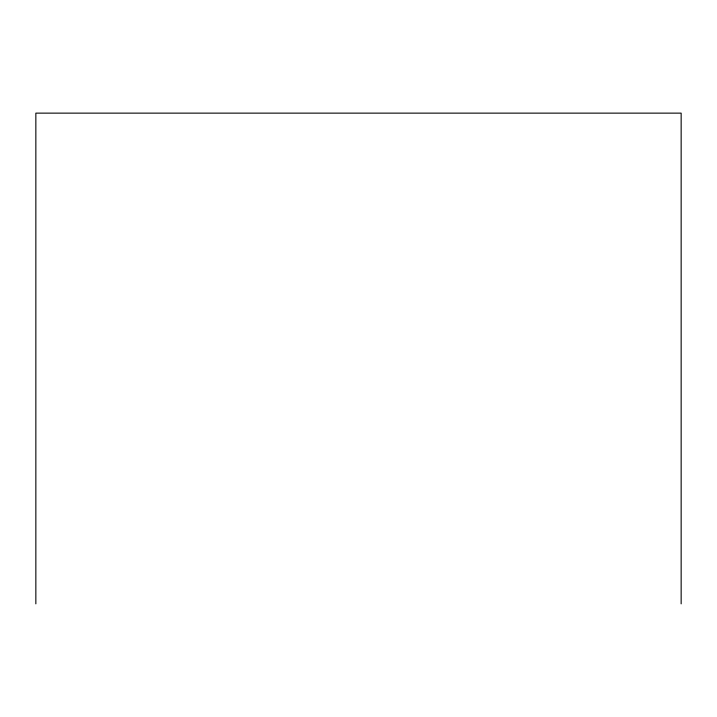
<?xml version="1.0" encoding="UTF-8"?>
<svg xmlns="http://www.w3.org/2000/svg" width="717" height="717" viewBox="0 0 717 717"><rect width="100%" height="100%" fill="white"/><g stroke="black" fill="none" stroke-linecap="round" stroke-linejoin="round"><path stroke-width="1.08" d="M681.15 603.866L681.15 113.134L35.85 113.134L35.85 603.866"/></g></svg>
